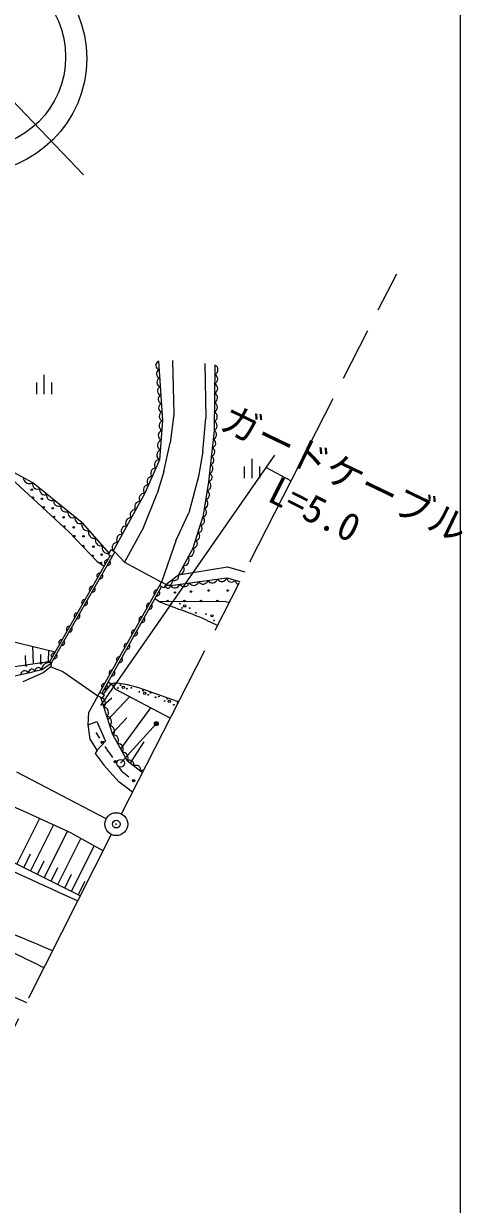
# Model space of a CAD drawing. Units: millimetres, scale not verified. Extents: x 40000 to 680000, y 20000 to 380000.
# Drawn here: x 550446 to 579132, y 241564 to 318815 of the extents above; entities that cross this region are included whole.
import ezdxf
from ezdxf.enums import TextEntityAlignment as Align

# ---------------------------------------------------------------- set-up
doc = ezdxf.new("R2010")
doc.units = ezdxf.units.MM
doc.header["$LTSCALE"] = 1000
doc.header["$PDMODE"] = 32
doc.header["$PDSIZE"] = 500
doc.linetypes.add('CHAIN', pattern=[18.5, 12, -1.5, 3.5, -1.5])
doc.linetypes.add('DASHED', pattern=[7.5, 6, -1.5])
for name, color, linetype, lineweight in [('M-BGD', 7, 'Continuous', 13), ('M-BGD-EXST', 7, 'Continuous', 13), ('M-BMK', 2, 'CHAIN', 13), ('M-BMK-SRVR', 3, 'Continuous', 13), ('M-STR-HTXT', 7, 'Continuous', 13), ('M-TTL-BAND', 7, 'Continuous', 25)]:
    doc.layers.add(name, color=color, linetype=linetype, lineweight=lineweight)
doc.layers.add('M-OTRS', color=6, linetype='Continuous')
doc.styles.add('ＭＳ ゴシック', font='')
doc.styles.get('ＭＳ ゴシック').set_extended_font_data('MS Gothic')

msp = doc.modelspace()

# ---------------------------------------------------------------- linework, layer by layer
at = {"layer": 'M-BGD'}
for p, q in [((559271, 296726), (559528, 292843)), ((560187, 296785), (560268, 293270)), ((562295, 296589), (562351, 293003)), ((562953, 296480), (562897, 292186)), ((559528, 292843), (559325, 290272)), ((560268, 293270), (560018, 291380)), ((562168, 290818), (562351, 293003)), ((562897, 292186), (562539, 288845)), ((559607, 289512), (560018, 291380)), ((562168, 290818), (561881, 289195)), ((559325, 290272), (558366, 288089)), ((553409, 285566), (549331, 289329)), ((551037, 288781), (549810, 289445)), ((559607, 289512), (559182, 288082)), ((561881, 289195), (561241, 286815)), ((554276, 286150), (551037, 288781)), ((562539, 288845), (562158, 286524)), ((558366, 288089), (556298, 284330)), ((558274, 285858), (559182, 288082)), ((560394, 284970), (561241, 286815)), ((554276, 286150), (556037, 284154)), ((558274, 285858), (557045, 283572)), ((561526, 284515), (562158, 286524)), ((555231, 283642), (553409, 285566)), ((555999, 284089), (556177, 284399)), ((556177, 284399), (556419, 284261)), ((560394, 284970), (559460, 282269)), ((561526, 284515), (560567, 282755)), ((556111, 284025), (552127, 277056)), ((556419, 284261), (552257, 276981)), ((555231, 283642), (555713, 283329)), ((555999, 284089), (556241, 283950)), ((556419, 284261), (557045, 283572)), ((557045, 283572), (559460, 282269)), ((559742, 282111), (560567, 282755)), ((555305, 274840), (559460, 282269)), ((555559, 274987), (559466, 281971)), ((559605, 281893), (559335, 282045)), ((559742, 282111), (559460, 282269)), ((559742, 282111), (559617, 281887)), ((559742, 282111), (560051, 282055)), ((560051, 282055), (563727, 282555)), ((563727, 282555), (564585, 282313)), ((559330, 280988), (559026, 281185)), ((563661, 280999), (559330, 280988)), ((563661, 280999), (563883, 280934)), ((546506, 279184), (552499, 277707)), ((550596, 276866), (550565, 277474)), ((551088, 276942), (551047, 278065)), ((551580, 277017), (551566, 277548)), ((552073, 277093), (552095, 277806)), ((549119, 276640), (552073, 277093)), ((551621, 276534), (552257, 276981)), ((552229, 276727), (551719, 276338)), ((552257, 276981), (552073, 277093)), ((552257, 276981), (552229, 276727)), ((552229, 276727), (553018, 276428)), ((550760, 276327), (548658, 275857)), ((551719, 276338), (550404, 275758)), ((551621, 276534), (550760, 276327)), ((553018, 276428), (555305, 274840)), ((555428, 275060), (555710, 274902)), ((556152, 275618), (555640, 274941)), ((556152, 275618), (555970, 275722)), ((555305, 274840), (554718, 273767)), ((555305, 274840), (555587, 274682)), ((556285, 272279), (555493, 274718)), ((555710, 274902), (555587, 274682)), ((556217, 274690), (555659, 274208)), ((557374, 274776), (555962, 273275)), ((554669, 272946), (554718, 273767)), ((558732, 274056), (556777, 271370)), ((554669, 272946), (555224, 273160)), ((554803, 271992), (554669, 272946)), ((555224, 273160), (555793, 271868)), ((556251, 272385), (557185, 273397)), ((555259, 271290), (554803, 271992)), ((555157, 272427), (555403, 272064)), ((556285, 272279), (557206, 270578)), ((555259, 271290), (555131, 271062)), ((555793, 271868), (555259, 271290)), ((556018, 271158), (555772, 271521)), ((556018, 271158), (556264, 270796)), ((557419, 270413), (558336, 271817)), ((555131, 271062), (555714, 270281)), ((558212, 269799), (557206, 270578)), ((556679, 269204), (555714, 270281)), ((556879, 269889), (556633, 270252)), ((556879, 269889), (557314, 269543)), ((557572, 268542), (556679, 269204)), ((550476, 267266), (547254, 268692)), ((550010, 263815), (551494, 266798)), ((553569, 265844), (550476, 267266)), ((550902, 263372), (552399, 266382)), ((551793, 262928), (553304, 265966)), ((553569, 265844), (555630, 264708)), ((552685, 262485), (554186, 265504)), ((553576, 262042), (555059, 265023)), ((554147, 261758), (549119, 264258)), ((550456, 263593), (550901, 264489)), ((551348, 263150), (551793, 264045)), ((552239, 262707), (552684, 263602)), ((553131, 262263), (553576, 263159)), ((554022, 261820), (554467, 262715))]:
    msp.add_line(p, q, dxfattribs=at)
at = {"layer": 'M-BGD', "linetype": 'DASHED'}
for p, q in [((560567, 282755), (563777, 283268)), ((563777, 283268), (564909, 282948)), ((556485, 275248), (556152, 275618)), ((560029, 273367), (556485, 275248)), ((559123, 273016), (556788, 270420))]:
    msp.add_line(p, q, dxfattribs=at)
at = {"layer": 'M-BGD'}
for centre, radius in [((550984, 288325), 50), ((551064, 287798), 50), ((551640, 287725), 50), ((551744, 287171), 50), ((552345, 287111), 50), ((552423, 286543), 50), ((553057, 286512), 50), ((553103, 285916), 50), ((553725, 285860), 50), ((553749, 285280), 50), ((554362, 285279), 50), ((554356, 284638), 50), ((555016, 284596), 50), ((554963, 283997), 50), ((555499, 283527), 50), ((555542, 284077), 50), ((560335, 281592), 50), ((561390, 281655), 50), ((562552, 281729), 50), ((563789, 281728), 50), ((559871, 281040), 50), ((560059, 280837), 25), ((560667, 280865), 25), ((560800, 280580), 25), ((560972, 280718), 75), ((560954, 281042), 50), ((561302, 280571), 25), ((562036, 281045), 50), ((563119, 281047), 50), ((561711, 280263), 25), ((562373, 280191), 25), ((562765, 280069), 75), ((562892, 279763), 25), ((550603, 276817), 50), ((551588, 276968), 50), ((556362, 275534), 25), ((556606, 275347), 25), ((556776, 275531), 25), ((556964, 275386), 75), ((557192, 275304), 25), ((557486, 275360), 25), ((558015, 275097), 25), ((558263, 275175), 25), ((558361, 274991), 75), ((558743, 275028), 25), ((558595, 274902), 25), ((559065, 274736), 25), ((559289, 274800), 25), ((559664, 274501), 25), ((559824, 274640), 25), ((559966, 274482), 75), ((560265, 274246), 25), ((560522, 274381), 25), ((559123, 273016), 125), ((559123, 273016), 83.3), ((555588, 271792), 75), ((555588, 271792), 49.5), ((555588, 271792), 24.5), ((556448, 270524), 75), ((556448, 270524), 49.5), ((556448, 270524), 24.5), ((557640, 269284), 75), ((557640, 269284), 49.5), ((557640, 269284), 24.5)]:
    msp.add_circle(centre, radius, dxfattribs=at)
for centre, radius, start, end in [((559382, 296455), 293, 112.33862, 255.26127), ((559419, 295900), 293, 112.33846, 255.26093), ((562814, 296175), 335, 293.03959, 65.4456), ((559456, 295345), 293, 112.33862, 255.26127), ((562798, 294948), 335, 293.04079, 65.44525), ((562806, 295562), 335, 293.0395, 65.4453), ((559493, 294791), 293, 112.33846, 255.26093), ((559529, 294236), 293, 112.33862, 255.26127), ((562790, 294335), 335, 293.04069, 65.44411), ((559566, 293681), 293, 112.33846, 255.26093), ((562782, 293721), 335, 293.03959, 65.4456), ((559662, 292509), 360, 111.83527, 239.12204), ((559603, 293126), 293, 112.33862, 255.26127), ((562765, 292494), 335, 293.04079, 65.44525), ((562773, 293108), 335, 293.0395, 65.4453), ((559611, 291866), 360, 111.83456, 239.1216), ((562771, 291917), 296, 282.81807, 64.97026), ((559561, 291224), 360, 111.83412, 239.12237), ((562712, 291361), 296, 282.81807, 64.97026), ((559510, 290581), 360, 111.83572, 239.12128), ((562593, 290247), 296, 282.81807, 64.97026), ((562652, 290804), 296, 282.81801, 64.97066), ((559077, 289405), 322, 88.55989, 224.01355), ((559317, 289950), 322, 88.56035, 224.01306), ((562533, 289690), 296, 282.81807, 64.97026), ((550827, 289126), 404, 181.93215, 301.23683), ((558838, 288859), 322, 88.56162, 224.01179), ((562473, 289133), 296, 282.81801, 64.97066), ((551345, 288688), 322, 163.18055, 298.64018), ((551808, 288312), 322, 163.18055, 298.64018), ((558598, 288313), 322, 88.56162, 224.01179), ((562282, 287993), 316, 282.2173, 59.13008), ((562377, 288574), 316, 282.21779, 59.12932), ((552271, 287936), 322, 163.17953, 298.64025), ((552733, 287560), 322, 163.18055, 298.64018), ((558041, 287219), 335, 84.92894, 217.44086), ((558337, 287756), 335, 84.92984, 217.43992), ((562186, 287413), 316, 282.21655, 59.12962), ((553196, 287184), 322, 163.18094, 298.64001), ((553659, 286808), 322, 163.17923, 298.64056), ((557746, 286682), 335, 84.92867, 217.44016), ((562091, 286833), 316, 282.2173, 59.13008), ((554121, 286433), 322, 163.18024, 298.64048), ((554628, 286018), 377, 159.41679, 283.45309), ((557155, 285608), 335, 84.92867, 217.44016), ((557450, 286145), 335, 84.92977, 217.43999), ((561851, 285793), 273, 268.10294, 56.99651), ((562009, 286295), 273, 268.10301, 56.99536), ((555069, 285519), 377, 159.41646, 283.45421), ((555509, 285020), 377, 159.41639, 283.45382), ((556860, 285070), 335, 84.92977, 217.43999), ((561693, 285290), 273, 268.10301, 56.99536), ((555949, 284521), 377, 159.41563, 283.45425), ((556564, 284533), 335, 84.92867, 217.44016), ((561209, 284307), 379, 269.59602, 33.21685), ((561535, 284788), 273, 268.10274, 56.99671), ((555911, 283561), 176, 78.9227, 221.56528), ((555943, 283543), 176, 258.92209, 41.56407), ((560889, 283720), 379, 269.59706, 33.21666), ((555413, 282690), 176, 78.92176, 221.56611), ((555445, 282672), 176, 258.92209, 41.56407), ((560317, 282650), 271, 233.14591, 22.78138), ((560570, 283134), 379, 269.59639, 33.21652), ((554915, 281819), 176, 78.92176, 221.56611), ((559890, 282046), 162, 156.01692, 3.53478), ((559905, 282328), 271, 233.14596, 22.78279), ((560339, 282235), 339, 211.93672, 343.53932), ((560952, 282318), 339, 211.93691, 343.53887), ((561564, 282401), 339, 211.93672, 343.53932), ((562177, 282485), 339, 211.93626, 343.54029), ((562789, 282568), 339, 211.93665, 343.53863), ((563402, 282651), 339, 211.93672, 343.53932), ((564030, 282577), 303, 184.14392, 324.29338), ((564579, 282422), 303, 184.14418, 253.51751), ((554947, 281801), 176, 258.92209, 41.56407), ((559139, 281581), 176, 79.29187, 222.2658), ((559173, 281562), 176, 259.29187, 42.2658), ((554417, 280948), 176, 78.92209, 221.56407), ((554449, 280930), 176, 258.92303, 41.56324), ((558651, 280708), 176, 79.29413, 222.26354), ((558685, 280689), 176, 259.29187, 42.2658), ((553919, 280077), 176, 78.92288, 221.56339), ((553951, 280058), 176, 258.92255, 41.56543), ((558163, 279835), 176, 79.29413, 222.26354), ((558196, 279816), 176, 259.29219, 42.26376), ((553421, 279206), 176, 78.92303, 221.56324), ((553453, 279187), 176, 258.92176, 41.56611), ((557674, 278962), 176, 79.29413, 222.26354), ((557708, 278943), 176, 259.29219, 42.26376), ((552923, 278335), 176, 78.92209, 221.56407), ((552955, 278316), 176, 258.92176, 41.56611), ((557186, 278088), 176, 79.29413, 222.26354), ((557219, 278070), 176, 259.29219, 42.26376), ((552425, 277463), 176, 78.91983, 221.56633), ((552457, 277445), 176, 258.92176, 41.56611), ((556698, 277215), 176, 79.29413, 222.26354), ((550981, 276357), 222, 19.29613, 187.68505), ((551411, 276460), 222, 19.29503, 187.68615), ((552099, 276531), 478, 70.70663, 179.60745), ((556731, 277197), 176, 259.29219, 42.26376), ((550515, 276189), 281, 29.41092, 175.79754), ((556209, 276342), 176, 79.29219, 222.26376), ((556243, 276324), 176, 259.29413, 42.26354), ((555721, 275469), 176, 79.29219, 222.26376), ((555754, 275450), 176, 259.29413, 42.26354), ((555443, 274365), 357, 314.02613, 81.92429), ((555641, 273755), 357, 314.02663, 81.92441), ((555839, 273146), 357, 314.02557, 81.92483), ((556036, 272536), 357, 314.02663, 81.92441), ((556297, 271920), 360, 324.81838, 92.04016), ((556604, 271353), 360, 324.81924, 92.04054), ((556911, 270786), 360, 324.82038, 92.03868), ((557368, 270336), 292, 340.58337, 123.90891), ((557806, 269997), 292, 340.58384, 123.90967), ((558244, 269658), 292, 81.59547, 123.90857)]:
    msp.add_arc(centre, radius, start, end, dxfattribs=at)
for points, knots in [([(437407, 292515), (438956, 292537), (440510, 292691), (442055, 292581), (443242, 292497), (444416, 292263), (445581, 292025), (447747, 291582), (449870, 290952), (452012, 290403), (453906, 289917), (455790, 289394), (457688, 288923), (459280, 288527), (460895, 288227), (462477, 287791), (464799, 287153), (467121, 286487), (469369, 285623), (470505, 285187), (471585, 284618), (472688, 284105), (474479, 283271), (476215, 282317), (478043, 281569), (479737, 280876), (481497, 280357), (483229, 279768), (486161, 278771), (489090, 277762), (492045, 276836), (495527, 275744), (499046, 274771), (502548, 273743), (504760, 273094), (506960, 272404), (509185, 271801), (512634, 270867), (516107, 270023), (519585, 269208), (521142, 268843), (522711, 268531), (524271, 268180), (527046, 267557), (529845, 267025), (532587, 266266), (533794, 265932), (534989, 265549), (536160, 265107), (539517, 263839), (542741, 262242), (546041, 260831), (548138, 259934), (550242, 259056), (552342, 258168)], [0, 0, 0, 0, 1, 1, 1, 2, 2, 2, 3, 3, 3, 4, 4, 4, 5, 5, 5, 6, 6, 6, 7, 7, 7, 8, 8, 8, 9, 9, 9, 10, 10, 10, 11, 11, 11, 12, 12, 12, 13, 13, 13, 14, 14, 14, 15, 15, 15, 16, 16, 16, 17, 17, 17, 18, 18, 18, 18]), ([(551778, 257047), (550524, 257641), (549299, 258301), (548016, 258828), (546768, 259340), (545466, 259709), (544197, 260167), (542132, 260910), (540107, 261767), (538022, 262451), (536777, 262858), (535517, 263219), (534245, 263532), (532422, 263982), (530572, 264315), (528730, 264678), (526302, 265156), (523872, 265621), (521432, 266036), (518456, 266542), (515472, 267007), (512480, 267415), (510638, 267666), (508773, 267746), (506943, 268072), (505476, 268334), (504019, 268674), (502594, 269112), (500029, 269899), (497516, 270865), (495063, 271954), (493043, 272852), (491123, 273960), (489166, 274988), (486836, 276212), (484592, 277607), (482208, 278722), (480095, 279709), (477878, 280457), (475716, 281331), (473020, 282421), (470381, 283663), (467634, 284619), (465220, 285459), (462730, 286061), (460273, 286762), (457314, 287605), (454361, 288470), (451384, 289244), (449659, 289692), (447933, 290141), (446186, 290495), (445210, 290693), (444231, 290902), (443238, 290983), (442399, 291052), (441555, 290983), (440713, 290983)], [0, 0, 0, 0, 1, 1, 1, 2, 2, 2, 3, 3, 3, 4, 4, 4, 5, 5, 5, 6, 6, 6, 7, 7, 7, 8, 8, 8, 9, 9, 9, 10, 10, 10, 11, 11, 11, 12, 12, 12, 13, 13, 13, 14, 14, 14, 15, 15, 15, 16, 16, 16, 17, 17, 17, 18, 18, 18, 19, 19, 19, 19]), ([(559330, 280988), (560396, 280569), (561497, 280228), (562530, 279731), (562727, 279636), (562926, 279542), (563125, 279445)], [0, 0, 0, 0, 1, 1, 1, 2, 2, 2, 2]), ([(560578, 274445), (560532, 274459), (560487, 274474), (560441, 274488), (559124, 274909), (557841, 275550), (556463, 275659), (556359, 275667), (556256, 275632), (556152, 275618)], [0, 0, 0, 0, 1, 1, 1, 2, 2, 2, 3, 3, 3, 3]), ([(538991, 267638), (541707, 266639), (544417, 265620), (547089, 264509), (549413, 263543), (551685, 262458), (553984, 261433)], [0, 0, 0, 0, 1, 1, 1, 2, 2, 2, 2]), ([(513802, 263675), (514653, 263738), (515503, 263864), (516357, 263864), (518248, 263863), (520140, 263693), (522014, 263439), (523658, 263217), (525278, 262835), (526898, 262478), (529091, 261993), (531279, 261483), (533441, 260875), (535984, 260159), (538474, 259267), (540993, 258471), (542422, 258019), (543881, 257651), (545283, 257122), (546569, 256637), (547795, 256004), (549055, 255454), (549580, 255224), (550108, 254999), (550634, 254772)], [0, 0, 0, 0, 1, 1, 1, 2, 2, 2, 3, 3, 3, 4, 4, 4, 5, 5, 5, 6, 6, 6, 7, 7, 7, 8, 8, 8, 8])]:
    msp.add_open_spline(points, degree=3, knots=knots, dxfattribs=at)
at = {"layer": 'M-BGD-EXST'}
for p, q in [((551277, 295330), (551277, 294580)), ((551777, 295830), (551777, 294580)), ((552277, 295330), (552277, 294580)), ((564859, 289836), (564859, 289086)), ((565359, 290336), (565359, 289086)), ((565859, 289836), (565859, 289086))]:
    msp.add_line(p, q, dxfattribs=at)
msp.add_circle((556788, 270420), 250, dxfattribs=at)
at = {"layer": 'M-BMK'}
for p, q in [((556842, 267109), (574842, 302451)), ((555837, 266789), (550002, 269846)), ((556165, 265771), (546204, 245962))]:
    msp.add_line(p, q, dxfattribs=at)
at = {"layer": 'M-BMK-SRVR'}
msp.add_line((554365, 308924), (539837, 324088), dxfattribs=at)
for centre, radius in [((547072, 316536), 7500), ((547192, 316639), 6000), ((556502, 266441), 750)]:
    msp.add_circle(centre, radius, dxfattribs=at)
at = {"layer": 'M-OTRS'}
msp.add_point((556502, 266441), dxfattribs=at)
at = {"layer": 'M-STR-HTXT'}
for p, q in [((555499, 274201), (566868, 290590)), ((566298, 289768), (567946, 288910))]:
    msp.add_line(p, q, dxfattribs=at)
at = {"layer": 'M-TTL-BAND'}
msp.add_line((579000, 20000), (579000, 370000), dxfattribs=at)

# ---------------------------------------------------------------- texts
at = {"layer": 'M-STR-HTXT', "style": 'ＭＳ ゴシック'}
for s, rotation, p in [('ガードケーブル', 334.323, (562929, 291857)), ('L=5.0', 333.168, (566042, 287142))]:
    msp.add_text(s, height=1833, rotation=rotation, dxfattribs=at).set_placement(p, align=Align.BOTTOM_LEFT)

doc.saveas('drawing.dxf')
